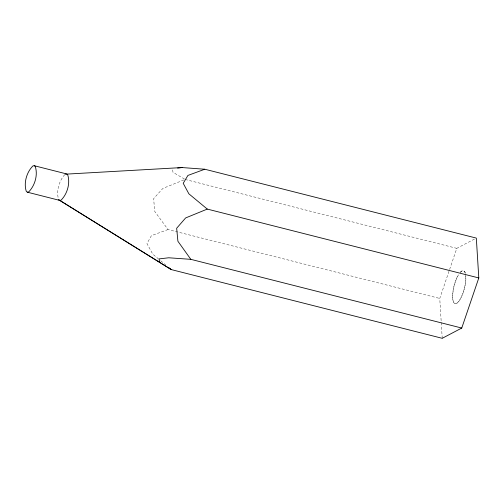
<?xml version="1.0" encoding="UTF-8"?>
<svg xmlns="http://www.w3.org/2000/svg" width="504" height="504" viewBox="0 0 504 504"><rect width="100%" height="100%" fill="white"/><g stroke="black" fill="none" stroke-linecap="round" stroke-linejoin="round"><path stroke-width="0.38" stroke-dasharray="2.52 1.89" d="M442.229 338.304L439.753 298.456L456.794 248.352L475.02 238.783M64.821 174.567C59.056 180.867 56.158 191.003 58.514 199.282M183.828 179.941L162.849 188.427L153.613 198.652L154.785 211.497L168.027 229.541L439.753 298.456M168.027 229.541L151.433 235.645L146.947 243.564L152.775 254.161L158.363 258.804M185.176 179.462L456.794 248.352M184.508 179.071L173.017 172.324L172.444 168.985M160.751 260.814L165.526 264.839M460.253 272.406A16.941 5.305 -75.8 0 1 465.444 273.508M465.595 274.132A16.941 5.305 -75.8 0 1 460.921 298.066A16.941 5.305 -75.8 0 1 452.794 298.822A16.941 5.305 -75.8 0 1 458.527 274.787M460.146 272.381A16.941 5.305 -75.8 0 1 465.337 273.477M465.765 276.318A16.941 5.305 -75.8 0 1 459.963 299.565A16.941 5.305 -75.8 0 1 452.624 298.009A16.941 5.305 -75.8 0 1 458.419 274.762"/><path stroke-width="0.76" d="M171.24 269.577L58.766 199.779L171.24 269.577L442.229 338.304L461.752 328.047L478.8 277.943L476.324 238.096L204.788 169.231L182.095 167.561L65.293 174.182M478.8 277.943L207.283 209.084L185.629 217.942L176.658 228.255L177.906 241.246L190.827 259.339L461.752 328.047M204.788 169.231L187.916 175.436L183.217 183.317L188.868 193.813L207.283 209.084M34.159 165.696L32.886 165.961C26.611 172.217 23.468 183.091 26.353 191.558L27.399 192.194L59.812 200.416L61.091 200.151C67.36 193.895 70.51 183.028 67.624 174.554L66.572 173.918L34.159 165.696L35.211 166.333C38.096 174.806 34.946 185.674 28.678 191.929L27.399 192.194M182.095 167.561L177.572 168.071M190.827 259.339L168.708 257.783L159.088 258.905L159.566 262.584M169.105 267.857L170.9 269.363"/></g></svg>
